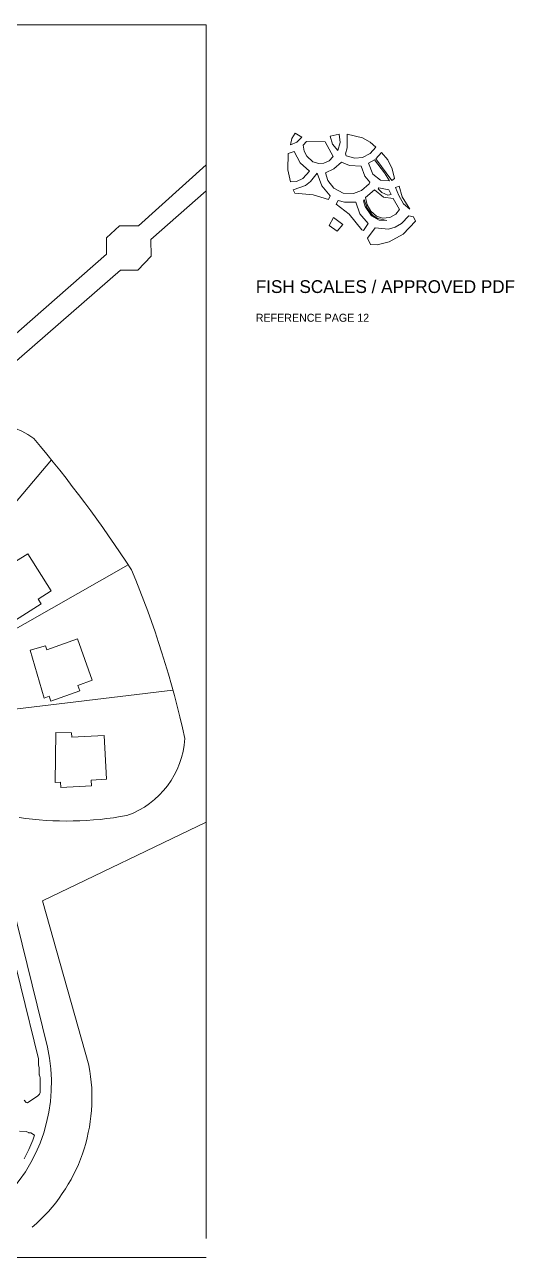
# Model space of a CAD drawing. Header units: inches. Extents: x 36 to 81.1, y 17.3 to 55.9.
# Drawn here: x 65.77 to 81.09, y 17.31 to 55.9 of the extents above; entities that cross this region are included whole.
import ezdxf

# ---------------------------------------------------------------- set-up
doc = ezdxf.new("R2010")
doc.units = ezdxf.units.IN
for name, color, linetype, lineweight in [('01_ORIGINAL_CAD', 7, 'CONTINUOUS', 20), ('03_ADDED_AREAS_SAME_COMPOSITION', 7, 'CONTINUOUS', 15), ('05_REFERENCE_ICON', 7, 'CONTINUOUS', 15), ('06_LABEL', 7, 'CONTINUOUS', 15)]:
    doc.layers.add(name, color=color, linetype=linetype, lineweight=lineweight)

msp = doc.modelspace()

# ---------------------------------------------------------------- linework, layer by layer
at = {"layer": '01_ORIGINAL_CAD'}
for p, q in [((36.248, 55.9), (71.442, 55.9)), ((71.442, 55.9), (71.442, 17.906)), ((71.442, 17.312), (36.248, 17.312))]:
    msp.add_line(p, q, dxfattribs=at)
for points in [[(63.257, 44.272), (68.329, 48.719), (68.329, 49.231), (68.73, 49.6), (69.33, 49.6), (71.442, 51.512), (71.442, 50.696), (69.711, 49.177), (69.725, 48.651), (69.304, 48.218), (68.761, 48.218), (63.72, 43.82), (63.817, 43.397)], [(66.604, 42.276), (62.941, 37.945)], [(69.006, 38.995), (64.196, 36.253)], [(70.407, 35.063), (64.93, 34.409)], [(71.442, 30.938), (66.326, 28.468)], [(66.326, 28.468), (67.775, 23.323)]]:
    msp.add_lwpolyline(points, dxfattribs=at)
for points in [[(60.29, 39.74, -0.089338), (62.813, 42.944, -0.322066), (66.051, 42.944, -0.030946), (69.111, 38.833, -0.044664), (70.78, 33.554, -0.301674), (68.967, 31.144, -0.082145), (65.591, 31.078)], [(53.65, 30.945, -0.14301), (60.243, 31.63, -0.286424), (65.36, 28.431), (66.481, 23.89, -0.272091), (64.9, 18.954), (63.661, 17.533)]]:
    msp.add_lwpolyline(points, format="xyb", dxfattribs=at)
for points in [[(65.006, 38.799), (65.865, 39.334), (66.595, 38.175), (66.187, 37.918), (66.283, 37.767), (65.474, 37.257), (65.389, 37.391), (65.242, 37.298), (64.498, 38.674), (64.936, 38.911)], [(66.464, 36.332), (67.417, 36.67), (67.882, 35.382), (67.428, 35.218), (67.489, 35.05), (66.59, 34.725), (66.536, 34.875), (66.372, 34.816), (65.94, 36.319), (66.419, 36.457)], [(67.244, 33.6), (68.254, 33.648), (68.327, 32.28), (67.845, 32.255), (67.855, 32.076), (66.9, 32.025), (66.892, 32.184), (66.717, 32.175), (66.739, 33.739), (67.237, 33.732)]]:
    msp.add_lwpolyline(points, close=True, dxfattribs=at)
msp.add_arc((62.535, 22.313), 5.337, 310.4718, 10.9016, dxfattribs=at)
at = {"layer": '03_ADDED_AREAS_SAME_COMPOSITION'}
for points in [[(65.088, 28.039), (66.198, 23.525), (66.201, 23.333), (66.202, 23.33), (66.203, 23.326), (66.225, 23.26), (66.225, 23.026), (66.225, 23.022), (66.226, 23.019), (66.25, 22.936), (66.25, 22.47), (66.23, 22.416), (66.181, 22.365), (65.85, 22.151), (65.816, 22.16), (65.746, 22.231)], [(65.604, 21.257), (65.815, 21.255), (65.884, 21.216), (65.887, 21.215), (65.89, 21.214), (65.893, 21.213), (65.896, 21.213), (65.961, 21.211), (66.078, 21.14), (66.021, 20.98), (65.894, 20.687), (65.747, 20.401)]]:
    msp.add_lwpolyline(points, dxfattribs=at)
at = {"layer": '05_REFERENCE_ICON'}
for points in [[(74.23, 52.5), (74.446, 52.375), (74.283, 52.222), (74.09, 52.143), (74.124, 52.336)], [(74.591, 52.243), (75.17, 52.232), (75.418, 51.771), (75.297, 51.64), (75.13, 51.562), (74.978, 51.551), (74.79, 51.606), (74.595, 51.782), (74.511, 51.938), (74.48, 52.123)], [(75.607, 52.469), (75.637, 52.208), (75.572, 51.965), (75.398, 52.163), (75.324, 52.411)], [(75.864, 52.468), (76.339, 52.356), (76.579, 52.222), (76.754, 52.063), (76.58, 51.865), (76.34, 51.742), (76.105, 51.719), (75.834, 51.797), (75.806, 51.856), (75.857, 52.047)], [(74.198, 51.931), (74.387, 51.573), (74.678, 51.312), (74.473, 51.08), (74.275, 50.99), (74.082, 50.979), (74.001, 51.356), (74.01, 51.866)], [(76.933, 51.9), (77.13, 51.667), (77.266, 51.387), (77.34, 51.082), (77.26, 51.026), (76.756, 51.705)], [(75.683, 51.595), (75.935, 51.494), (76.296, 51.472), (76.412, 51.161), (76.568, 50.969), (76.547, 50.921), (76.311, 50.712), (76.06, 50.611), (75.731, 50.622), (75.439, 50.779), (75.254, 51.021), (75.18, 51.258), (75.439, 51.383)], [(76.716, 51.674), (77.027, 51.264), (77.184, 51.015), (76.9, 51.037), (76.663, 51.224), (76.526, 51.562)], [(74.922, 51.247), (75.066, 50.858), (75.326, 50.546), (75.278, 50.432), (74.801, 50.577), (74.221, 50.629), (74.169, 50.732), (74.552, 50.867), (74.709, 50.991)], [(76.718, 50.734), (77, 50.499), (77.299, 50.454), (77.498, 50.111), (77.387, 49.963), (77.2, 49.862), (76.964, 49.84), (76.776, 49.907), (76.602, 50.06), (76.487, 50.261), (76.434, 50.491)], [(76.853, 50.79), (77.167, 50.734), (77.237, 50.579), (77.13, 50.567), (76.942, 50.646), (76.83, 50.765)], [(77.488, 50.848), (77.582, 50.514), (77.817, 50.123), (77.625, 50.295), (77.478, 50.553), (77.373, 50.801)], [(75.579, 50.399), (75.782, 50.341), (76.131, 50.341), (76.257, 49.975), (76.518, 49.674), (76.376, 49.459), (76.321, 49.477), (75.922, 49.971), (75.516, 50.283)], [(76.393, 50.422), (76.487, 50.154), (76.665, 49.93), (76.824, 49.828), (77.102, 49.773), (76.86, 49.784), (76.62, 49.918), (76.424, 50.205), (76.372, 50.384)], [(75.436, 49.86), (75.725, 49.64), (75.551, 49.436), (75.298, 49.615)], [(77.789, 49.917), (77.941, 49.884), (78, 49.747), (77.618, 49.337), (77.18, 49.101), (76.804, 49.011), (76.594, 49.019), (76.499, 49.215), (76.735, 49.536), (77.15, 49.503), (77.361, 49.559), (77.56, 49.672)]]:
    msp.add_lwpolyline(points, close=True, dxfattribs=at)

# ---------------------------------------------------------------- texts
at = {"layer": '06_LABEL'}
for s, height, p in [('FISH SCALES / APPROVED PDF', 0.4, (73, 47.5)), ('REFERENCE PAGE 12', 0.25, (73, 46.6))]:
    msp.add_text(s, height=height, dxfattribs=at).set_placement(p)

doc.saveas('drawing.dxf')
